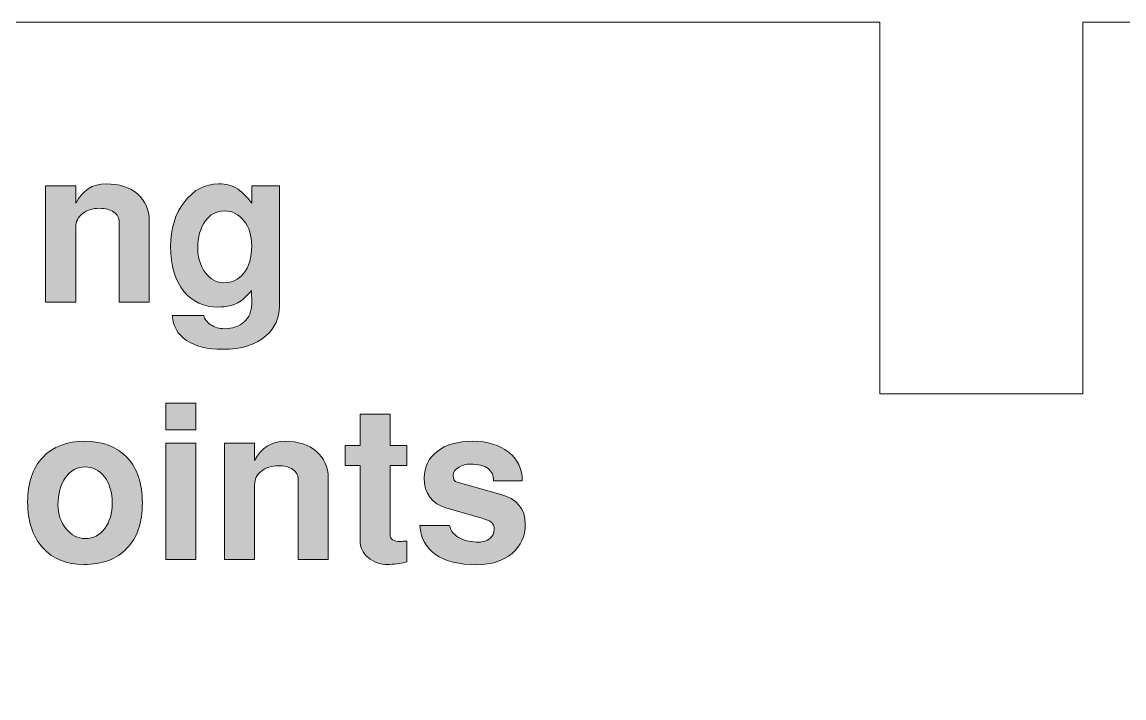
# Model space of a CAD drawing. Header units: inches. Extents: x 2 to 12.3, y -3 to -0.4.
# Drawn here: x 3.083 to 4.152, y -2.357 to -1.7 of the extents above; entities that cross this region are included whole.
import ezdxf

# ---------------------------------------------------------------- set-up
doc = ezdxf.new("R2010")
doc.units = ezdxf.units.IN
doc.header["$MEASUREMENT"] = 0
doc.layers.add('Layer 1', color=7, linetype='Continuous')

# ---------------------------------------------------------------- blocks, each defined once
blk = doc.blocks.new('block 6')
at = {"layer": 'Layer 1', "true_color": 0xed1f24}
h = blk.add_hatch(color=240, dxfattribs=at)
h.dxf.hatch_style = 2
edge = h.paths.add_edge_path()
edge.add_spline(control_points=[(3.2062, -1.9721), (3.2062, -1.9721), (3.1771, -1.9721), (3.1771, -1.9721), (3.1771, -1.9721), (3.1771, -1.8946), (3.1771, -1.8946), (3.1771, -1.8904), (3.1753, -1.8871), (3.1719, -1.8847), (3.1684, -1.8822), (3.1637, -1.881), (3.1577, -1.881), (3.1512, -1.881), (3.1457, -1.8828), (3.1414, -1.8862), (3.137, -1.8897), (3.1348, -1.8941), (3.1348, -1.8994), (3.1348, -1.8994), (3.1348, -1.9721), (3.1348, -1.9721), (3.1348, -1.9721), (3.1056, -1.9721), (3.1056, -1.9721), (3.1056, -1.9721), (3.1056, -1.8592), (3.1056, -1.8592), (3.1056, -1.8592), (3.1348, -1.8592), (3.1348, -1.8592), (3.1348, -1.8592), (3.1348, -1.876), (3.1348, -1.876), (3.1413, -1.8635), (3.1512, -1.8573), (3.1644, -1.8573), (3.177, -1.8573), (3.1871, -1.8605), (3.1948, -1.8671), (3.2024, -1.8736), (3.2062, -1.8822), (3.2062, -1.8929), (3.2062, -1.8929), (3.2062, -1.9721), (3.2062, -1.9721)], knot_values=[0, 0, 0, 0, 1, 1, 1, 2, 2, 2, 3, 3, 3, 4, 4, 4, 5, 5, 5, 6, 6, 6, 7, 7, 7, 8, 8, 8, 9, 9, 9, 10, 10, 10, 11, 11, 11, 12, 12, 12, 13, 13, 13, 14, 14, 14, 15, 15, 15, 15], degree=3, periodic=1)
h = blk.add_hatch(color=240, dxfattribs=at)
h.dxf.hatch_style = 2
edge = h.paths.add_edge_path()
edge.add_spline(control_points=[(3.3325, -1.9762), (3.3325, -1.9875), (3.3283, -1.9969), (3.3198, -2.0046), (3.3099, -2.0135), (3.2958, -2.0179), (3.2775, -2.0179), (3.2626, -2.0179), (3.2509, -2.015), (3.2424, -2.0093), (3.2338, -2.0035), (3.2292, -1.9955), (3.2285, -1.9852), (3.2285, -1.9852), (3.2591, -1.9852), (3.2591, -1.9852), (3.2598, -1.9885), (3.2621, -1.9915), (3.2658, -1.9941), (3.2696, -1.9966), (3.2741, -1.9979), (3.2792, -1.9979), (3.287, -1.9979), (3.2934, -1.9957), (3.2983, -1.9913), (3.3032, -1.987), (3.3056, -1.9812), (3.3056, -1.9739), (3.3056, -1.9665), (3.3055, -1.9621), (3.3054, -1.9608), (3.3008, -1.9665), (3.2964, -1.9705), (3.2922, -1.9727), (3.2872, -1.9755), (3.2808, -1.9769), (3.2732, -1.9769), (3.2592, -1.9769), (3.2481, -1.9718), (3.2399, -1.9617), (3.2312, -1.9511), (3.2269, -1.9366), (3.2269, -1.9181), (3.2269, -1.9009), (3.2313, -1.8864), (3.2403, -1.8748), (3.2492, -1.8631), (3.2602, -1.8573), (3.2734, -1.8573), (3.2808, -1.8573), (3.2871, -1.859), (3.2924, -1.8625), (3.2963, -1.8651), (3.3007, -1.8696), (3.3056, -1.876), (3.3056, -1.876), (3.3056, -1.8592), (3.3056, -1.8592), (3.3056, -1.8592), (3.3325, -1.8592), (3.3325, -1.8592), (3.3325, -1.8592), (3.3325, -1.9762), (3.3325, -1.9762)], knot_values=[0, 0, 0, 0, 1, 1, 1, 2, 2, 2, 3, 3, 3, 4, 4, 4, 5, 5, 5, 6, 6, 6, 7, 7, 7, 8, 8, 8, 9, 9, 9, 10, 10, 10, 11, 11, 11, 12, 12, 12, 13, 13, 13, 14, 14, 14, 15, 15, 15, 16, 16, 16, 17, 17, 17, 18, 18, 18, 19, 19, 19, 20, 20, 20, 21, 21, 21, 21], degree=3, periodic=1)
edge = h.paths.add_edge_path()
edge.add_spline(control_points=[(3.3056, -1.9173), (3.3056, -1.9076), (3.3031, -1.8995), (3.2981, -1.8931), (3.2931, -1.8867), (3.2868, -1.8835), (3.2792, -1.8835), (3.2714, -1.8835), (3.2651, -1.8869), (3.2604, -1.8936), (3.2557, -1.9004), (3.2533, -1.909), (3.2533, -1.9196), (3.2533, -1.9292), (3.2558, -1.9372), (3.2607, -1.9436), (3.2657, -1.9501), (3.2717, -1.9533), (3.2787, -1.9533), (3.2865, -1.9533), (3.2928, -1.9503), (3.2977, -1.9444), (3.303, -1.9378), (3.3056, -1.9288), (3.3056, -1.9173)], knot_values=[0, 0, 0, 0, 1, 1, 1, 2, 2, 2, 3, 3, 3, 4, 4, 4, 5, 5, 5, 6, 6, 6, 7, 7, 7, 8, 8, 8, 8], degree=3, periodic=1)
h = blk.add_hatch(color=240, dxfattribs=at)
h.dxf.hatch_style = 2
h.paths.add_polyline_path([(3.2513, -2.0962), (3.2222, -2.0962), (3.2222, -2.0702), (3.2513, -2.0702)])
h.paths.add_polyline_path([(3.2513, -2.2221), (3.2222, -2.2221), (3.2222, -2.1092), (3.2513, -2.1092)])
h = blk.add_hatch(color=240, dxfattribs=at)
h.dxf.hatch_style = 2
edge = h.paths.add_edge_path()
edge.add_spline(control_points=[(3.4561, -2.2244), (3.4493, -2.226), (3.4431, -2.2269), (3.4376, -2.2269), (3.4302, -2.2269), (3.4239, -2.2246), (3.4186, -2.2201), (3.4134, -2.2156), (3.4107, -2.2102), (3.4107, -2.2039), (3.4107, -2.2039), (3.4107, -2.1308), (3.4107, -2.1308), (3.4107, -2.1308), (3.3963, -2.1308), (3.3963, -2.1308), (3.3963, -2.1308), (3.3963, -2.1115), (3.3963, -2.1115), (3.3963, -2.1115), (3.4107, -2.1115), (3.4107, -2.1115), (3.4107, -2.1115), (3.4107, -2.0808), (3.4107, -2.0808), (3.4107, -2.0808), (3.4399, -2.0808), (3.4399, -2.0808), (3.4399, -2.0808), (3.4399, -2.1115), (3.4399, -2.1115), (3.4399, -2.1115), (3.4561, -2.1115), (3.4561, -2.1115), (3.4561, -2.1115), (3.4561, -2.1308), (3.4561, -2.1308), (3.4561, -2.1308), (3.4399, -2.1308), (3.4399, -2.1308), (3.4399, -2.1308), (3.4399, -2.1981), (3.4399, -2.1981), (3.4399, -2.2024), (3.4431, -2.2046), (3.4497, -2.2046), (3.4512, -2.2044), (3.4534, -2.2043), (3.4561, -2.2042), (3.4561, -2.2042), (3.4561, -2.2244), (3.4561, -2.2244)], knot_values=[0, 0, 0, 0, 1, 1, 1, 2, 2, 2, 3, 3, 3, 4, 4, 4, 5, 5, 5, 6, 6, 6, 7, 7, 7, 8, 8, 8, 9, 9, 9, 10, 10, 10, 11, 11, 11, 12, 12, 12, 13, 13, 13, 14, 14, 14, 15, 15, 15, 16, 16, 16, 17, 17, 17, 17], degree=3, periodic=1)
h = blk.add_hatch(color=240, dxfattribs=at)
h.dxf.hatch_style = 2
edge = h.paths.add_edge_path()
edge.add_spline(control_points=[(3.1995, -2.1671), (3.1995, -2.1861), (3.1945, -2.2008), (3.1846, -2.2112), (3.1746, -2.2217), (3.1607, -2.2269), (3.1426, -2.2269), (3.1258, -2.2269), (3.1125, -2.2214), (3.1028, -2.2106), (3.0931, -2.1998), (3.0882, -2.185), (3.0882, -2.1662), (3.0882, -2.1478), (3.0931, -2.1333), (3.1028, -2.1229), (3.1125, -2.1125), (3.1262, -2.1073), (3.1438, -2.1073), (3.1613, -2.1073), (3.175, -2.1126), (3.1848, -2.1231), (3.1946, -2.1337), (3.1995, -2.1483), (3.1995, -2.1671)], knot_values=[0, 0, 0, 0, 1, 1, 1, 2, 2, 2, 3, 3, 3, 4, 4, 4, 5, 5, 5, 6, 6, 6, 7, 7, 7, 8, 8, 8, 8], degree=3, periodic=1)
edge = h.paths.add_edge_path()
edge.add_spline(control_points=[(3.1703, -2.1672), (3.1703, -2.1568), (3.1678, -2.1483), (3.1628, -2.1418), (3.1578, -2.1353), (3.1515, -2.1321), (3.1438, -2.1321), (3.1362, -2.1321), (3.1299, -2.1355), (3.125, -2.1425), (3.1201, -2.1494), (3.1176, -2.1582), (3.1176, -2.169), (3.1176, -2.178), (3.1202, -2.1857), (3.1254, -2.1921), (3.1306, -2.1985), (3.1369, -2.2017), (3.1443, -2.2017), (3.1519, -2.2017), (3.1581, -2.1984), (3.163, -2.192), (3.1679, -2.1856), (3.1703, -2.1773), (3.1703, -2.1672)], knot_values=[0, 0, 0, 0, 1, 1, 1, 2, 2, 2, 3, 3, 3, 4, 4, 4, 5, 5, 5, 6, 6, 6, 7, 7, 7, 8, 8, 8, 8], degree=3, periodic=1)
h = blk.add_hatch(color=240, dxfattribs=at)
h.dxf.hatch_style = 2
edge = h.paths.add_edge_path()
edge.add_spline(control_points=[(3.3799, -2.2221), (3.3799, -2.2221), (3.3507, -2.2221), (3.3507, -2.2221), (3.3507, -2.2221), (3.3507, -2.1446), (3.3507, -2.1446), (3.3507, -2.1404), (3.349, -2.1371), (3.3455, -2.1347), (3.342, -2.1322), (3.3373, -2.131), (3.3313, -2.131), (3.3248, -2.131), (3.3194, -2.1328), (3.315, -2.1362), (3.3106, -2.1397), (3.3084, -2.1441), (3.3084, -2.1494), (3.3084, -2.1494), (3.3084, -2.2221), (3.3084, -2.2221), (3.3084, -2.2221), (3.2793, -2.2221), (3.2793, -2.2221), (3.2793, -2.2221), (3.2793, -2.1092), (3.2793, -2.1092), (3.2793, -2.1092), (3.3084, -2.1092), (3.3084, -2.1092), (3.3084, -2.1092), (3.3084, -2.126), (3.3084, -2.126), (3.315, -2.1135), (3.3248, -2.1073), (3.338, -2.1073), (3.3506, -2.1073), (3.3608, -2.1105), (3.3684, -2.1171), (3.3761, -2.1236), (3.3799, -2.1322), (3.3799, -2.1429), (3.3799, -2.1429), (3.3799, -2.2221), (3.3799, -2.2221)], knot_values=[0, 0, 0, 0, 1, 1, 1, 2, 2, 2, 3, 3, 3, 4, 4, 4, 5, 5, 5, 6, 6, 6, 7, 7, 7, 8, 8, 8, 9, 9, 9, 10, 10, 10, 11, 11, 11, 12, 12, 12, 13, 13, 13, 14, 14, 14, 15, 15, 15, 15], degree=3, periodic=1)
h = blk.add_hatch(color=240, dxfattribs=at)
h.dxf.hatch_style = 2
edge = h.paths.add_edge_path()
edge.add_spline(control_points=[(3.5711, -2.1877), (3.5711, -2.1994), (3.5668, -2.2088), (3.5582, -2.2161), (3.5496, -2.2234), (3.5382, -2.2271), (3.524, -2.2271), (3.5067, -2.2271), (3.4933, -2.2238), (3.4839, -2.2172), (3.4746, -2.2106), (3.4695, -2.2012), (3.4688, -2.189), (3.4688, -2.189), (3.4976, -2.189), (3.4976, -2.189), (3.4987, -2.1946), (3.5024, -2.1989), (3.5086, -2.2017), (3.5135, -2.204), (3.5193, -2.2052), (3.5259, -2.2052), (3.5302, -2.2052), (3.5338, -2.204), (3.5367, -2.2016), (3.5395, -2.1993), (3.5409, -2.1964), (3.5409, -2.193), (3.5409, -2.1897), (3.54, -2.1872), (3.538, -2.1857), (3.5365, -2.1846), (3.5331, -2.1832), (3.5279, -2.1817), (3.5279, -2.1817), (3.4949, -2.1722), (3.4949, -2.1722), (3.4803, -2.1679), (3.473, -2.1581), (3.473, -2.1429), (3.473, -2.1322), (3.4772, -2.1236), (3.4855, -2.1171), (3.4938, -2.1105), (3.5054, -2.1073), (3.5201, -2.1073), (3.5344, -2.1073), (3.546, -2.1108), (3.5548, -2.1177), (3.5636, -2.1246), (3.5681, -2.1339), (3.5682, -2.1456), (3.5682, -2.1456), (3.5401, -2.1456), (3.5401, -2.1456), (3.5405, -2.1408), (3.5388, -2.1368), (3.535, -2.1338), (3.5312, -2.1309), (3.5254, -2.1294), (3.5178, -2.1294), (3.5136, -2.1294), (3.51, -2.1303), (3.5068, -2.1323), (3.503, -2.1344), (3.5011, -2.1371), (3.5011, -2.1404), (3.5011, -2.1442), (3.5024, -2.1464), (3.5049, -2.1471), (3.5049, -2.1471), (3.5465, -2.1585), (3.5465, -2.1585), (3.5629, -2.163), (3.5711, -2.1727), (3.5711, -2.1877)], knot_values=[0, 0, 0, 0, 1, 1, 1, 2, 2, 2, 3, 3, 3, 4, 4, 4, 5, 5, 5, 6, 6, 6, 7, 7, 7, 8, 8, 8, 9, 9, 9, 10, 10, 10, 11, 11, 11, 12, 12, 12, 13, 13, 13, 14, 14, 14, 15, 15, 15, 16, 16, 16, 17, 17, 17, 18, 18, 18, 19, 19, 19, 20, 20, 20, 21, 21, 21, 22, 22, 22, 23, 23, 23, 24, 24, 24, 25, 25, 25, 25], degree=3, periodic=1)
at = {"layer": 'Layer 1', "lineweight": 0}
for points in [[(3.2513, -2.0962), (3.2222, -2.0962), (3.2222, -2.0702), (3.2513, -2.0702), (3.2513, -2.0962)], [(3.2513, -2.2221), (3.2222, -2.2221), (3.2222, -2.1092), (3.2513, -2.1092), (3.2513, -2.2221)]]:
    blk.add_lwpolyline(points, dxfattribs=at)
for points, knots in [([(3.2062, -1.9721), (3.2062, -1.9721), (3.1771, -1.9721), (3.1771, -1.9721), (3.1771, -1.9721), (3.1771, -1.8946), (3.1771, -1.8946), (3.1771, -1.8904), (3.1753, -1.8871), (3.1719, -1.8847), (3.1684, -1.8822), (3.1637, -1.881), (3.1577, -1.881), (3.1512, -1.881), (3.1457, -1.8828), (3.1414, -1.8862), (3.137, -1.8897), (3.1348, -1.8941), (3.1348, -1.8994), (3.1348, -1.8994), (3.1348, -1.9721), (3.1348, -1.9721), (3.1348, -1.9721), (3.1056, -1.9721), (3.1056, -1.9721), (3.1056, -1.9721), (3.1056, -1.8592), (3.1056, -1.8592), (3.1056, -1.8592), (3.1348, -1.8592), (3.1348, -1.8592), (3.1348, -1.8592), (3.1348, -1.876), (3.1348, -1.876), (3.1413, -1.8635), (3.1512, -1.8573), (3.1644, -1.8573), (3.177, -1.8573), (3.1871, -1.8605), (3.1948, -1.8671), (3.2024, -1.8736), (3.2062, -1.8822), (3.2062, -1.8929), (3.2062, -1.8929), (3.2062, -1.9721), (3.2062, -1.9721)], [0, 0, 0, 0, 1, 1, 1, 2, 2, 2, 3, 3, 3, 4, 4, 4, 5, 5, 5, 6, 6, 6, 7, 7, 7, 8, 8, 8, 9, 9, 9, 10, 10, 10, 11, 11, 11, 12, 12, 12, 13, 13, 13, 14, 14, 14, 15, 15, 15, 15]), ([(3.3325, -1.9762), (3.3325, -1.9875), (3.3283, -1.9969), (3.3198, -2.0046), (3.3099, -2.0135), (3.2958, -2.0179), (3.2775, -2.0179), (3.2626, -2.0179), (3.2509, -2.015), (3.2424, -2.0093), (3.2338, -2.0035), (3.2292, -1.9955), (3.2285, -1.9852), (3.2285, -1.9852), (3.2591, -1.9852), (3.2591, -1.9852), (3.2598, -1.9885), (3.2621, -1.9915), (3.2658, -1.9941), (3.2696, -1.9966), (3.2741, -1.9979), (3.2792, -1.9979), (3.287, -1.9979), (3.2934, -1.9957), (3.2983, -1.9913), (3.3032, -1.987), (3.3056, -1.9812), (3.3056, -1.9739), (3.3056, -1.9665), (3.3055, -1.9621), (3.3054, -1.9608), (3.3008, -1.9665), (3.2964, -1.9705), (3.2922, -1.9727), (3.2872, -1.9755), (3.2808, -1.9769), (3.2732, -1.9769), (3.2592, -1.9769), (3.2481, -1.9718), (3.2399, -1.9617), (3.2312, -1.9511), (3.2269, -1.9366), (3.2269, -1.9181), (3.2269, -1.9009), (3.2313, -1.8864), (3.2403, -1.8748), (3.2492, -1.8631), (3.2602, -1.8573), (3.2734, -1.8573), (3.2808, -1.8573), (3.2871, -1.859), (3.2924, -1.8625), (3.2963, -1.8651), (3.3007, -1.8696), (3.3056, -1.876), (3.3056, -1.876), (3.3056, -1.8592), (3.3056, -1.8592), (3.3056, -1.8592), (3.3325, -1.8592), (3.3325, -1.8592), (3.3325, -1.8592), (3.3325, -1.9762), (3.3325, -1.9762)], [0, 0, 0, 0, 1, 1, 1, 2, 2, 2, 3, 3, 3, 4, 4, 4, 5, 5, 5, 6, 6, 6, 7, 7, 7, 8, 8, 8, 9, 9, 9, 10, 10, 10, 11, 11, 11, 12, 12, 12, 13, 13, 13, 14, 14, 14, 15, 15, 15, 16, 16, 16, 17, 17, 17, 18, 18, 18, 19, 19, 19, 20, 20, 20, 21, 21, 21, 21]), ([(3.3056, -1.9173), (3.3056, -1.9076), (3.3031, -1.8995), (3.2981, -1.8931), (3.2931, -1.8867), (3.2868, -1.8835), (3.2792, -1.8835), (3.2714, -1.8835), (3.2651, -1.8869), (3.2604, -1.8936), (3.2557, -1.9004), (3.2533, -1.909), (3.2533, -1.9196), (3.2533, -1.9292), (3.2558, -1.9372), (3.2607, -1.9436), (3.2657, -1.9501), (3.2717, -1.9533), (3.2787, -1.9533), (3.2865, -1.9533), (3.2928, -1.9503), (3.2977, -1.9444), (3.303, -1.9378), (3.3056, -1.9288), (3.3056, -1.9173)], [0, 0, 0, 0, 1, 1, 1, 2, 2, 2, 3, 3, 3, 4, 4, 4, 5, 5, 5, 6, 6, 6, 7, 7, 7, 8, 8, 8, 8]), ([(3.4561, -2.2244), (3.4493, -2.226), (3.4431, -2.2269), (3.4376, -2.2269), (3.4302, -2.2269), (3.4239, -2.2246), (3.4186, -2.2201), (3.4134, -2.2156), (3.4107, -2.2102), (3.4107, -2.2039), (3.4107, -2.2039), (3.4107, -2.1308), (3.4107, -2.1308), (3.4107, -2.1308), (3.3963, -2.1308), (3.3963, -2.1308), (3.3963, -2.1308), (3.3963, -2.1115), (3.3963, -2.1115), (3.3963, -2.1115), (3.4107, -2.1115), (3.4107, -2.1115), (3.4107, -2.1115), (3.4107, -2.0808), (3.4107, -2.0808), (3.4107, -2.0808), (3.4399, -2.0808), (3.4399, -2.0808), (3.4399, -2.0808), (3.4399, -2.1115), (3.4399, -2.1115), (3.4399, -2.1115), (3.4561, -2.1115), (3.4561, -2.1115), (3.4561, -2.1115), (3.4561, -2.1308), (3.4561, -2.1308), (3.4561, -2.1308), (3.4399, -2.1308), (3.4399, -2.1308), (3.4399, -2.1308), (3.4399, -2.1981), (3.4399, -2.1981), (3.4399, -2.2024), (3.4431, -2.2046), (3.4497, -2.2046), (3.4512, -2.2044), (3.4534, -2.2043), (3.4561, -2.2042), (3.4561, -2.2042), (3.4561, -2.2244), (3.4561, -2.2244)], [0, 0, 0, 0, 1, 1, 1, 2, 2, 2, 3, 3, 3, 4, 4, 4, 5, 5, 5, 6, 6, 6, 7, 7, 7, 8, 8, 8, 9, 9, 9, 10, 10, 10, 11, 11, 11, 12, 12, 12, 13, 13, 13, 14, 14, 14, 15, 15, 15, 16, 16, 16, 17, 17, 17, 17]), ([(3.1995, -2.1671), (3.1995, -2.1861), (3.1945, -2.2008), (3.1846, -2.2112), (3.1746, -2.2217), (3.1607, -2.2269), (3.1426, -2.2269), (3.1258, -2.2269), (3.1125, -2.2214), (3.1028, -2.2106), (3.0931, -2.1998), (3.0882, -2.185), (3.0882, -2.1662), (3.0882, -2.1478), (3.0931, -2.1333), (3.1028, -2.1229), (3.1125, -2.1125), (3.1262, -2.1073), (3.1438, -2.1073), (3.1613, -2.1073), (3.175, -2.1126), (3.1848, -2.1231), (3.1946, -2.1337), (3.1995, -2.1483), (3.1995, -2.1671)], [0, 0, 0, 0, 1, 1, 1, 2, 2, 2, 3, 3, 3, 4, 4, 4, 5, 5, 5, 6, 6, 6, 7, 7, 7, 8, 8, 8, 8]), ([(3.3799, -2.2221), (3.3799, -2.2221), (3.3507, -2.2221), (3.3507, -2.2221), (3.3507, -2.2221), (3.3507, -2.1446), (3.3507, -2.1446), (3.3507, -2.1404), (3.349, -2.1371), (3.3455, -2.1347), (3.342, -2.1322), (3.3373, -2.131), (3.3313, -2.131), (3.3248, -2.131), (3.3194, -2.1328), (3.315, -2.1362), (3.3106, -2.1397), (3.3084, -2.1441), (3.3084, -2.1494), (3.3084, -2.1494), (3.3084, -2.2221), (3.3084, -2.2221), (3.3084, -2.2221), (3.2793, -2.2221), (3.2793, -2.2221), (3.2793, -2.2221), (3.2793, -2.1092), (3.2793, -2.1092), (3.2793, -2.1092), (3.3084, -2.1092), (3.3084, -2.1092), (3.3084, -2.1092), (3.3084, -2.126), (3.3084, -2.126), (3.315, -2.1135), (3.3248, -2.1073), (3.338, -2.1073), (3.3506, -2.1073), (3.3608, -2.1105), (3.3684, -2.1171), (3.3761, -2.1236), (3.3799, -2.1322), (3.3799, -2.1429), (3.3799, -2.1429), (3.3799, -2.2221), (3.3799, -2.2221)], [0, 0, 0, 0, 1, 1, 1, 2, 2, 2, 3, 3, 3, 4, 4, 4, 5, 5, 5, 6, 6, 6, 7, 7, 7, 8, 8, 8, 9, 9, 9, 10, 10, 10, 11, 11, 11, 12, 12, 12, 13, 13, 13, 14, 14, 14, 15, 15, 15, 15]), ([(3.5711, -2.1877), (3.5711, -2.1994), (3.5668, -2.2088), (3.5582, -2.2161), (3.5496, -2.2234), (3.5382, -2.2271), (3.524, -2.2271), (3.5067, -2.2271), (3.4933, -2.2238), (3.4839, -2.2172), (3.4746, -2.2106), (3.4695, -2.2012), (3.4688, -2.189), (3.4688, -2.189), (3.4976, -2.189), (3.4976, -2.189), (3.4987, -2.1946), (3.5024, -2.1989), (3.5086, -2.2017), (3.5135, -2.204), (3.5193, -2.2052), (3.5259, -2.2052), (3.5302, -2.2052), (3.5338, -2.204), (3.5367, -2.2016), (3.5395, -2.1993), (3.5409, -2.1964), (3.5409, -2.193), (3.5409, -2.1897), (3.54, -2.1872), (3.538, -2.1857), (3.5365, -2.1846), (3.5331, -2.1832), (3.5279, -2.1817), (3.5279, -2.1817), (3.4949, -2.1722), (3.4949, -2.1722), (3.4803, -2.1679), (3.473, -2.1581), (3.473, -2.1429), (3.473, -2.1322), (3.4772, -2.1236), (3.4855, -2.1171), (3.4938, -2.1105), (3.5054, -2.1073), (3.5201, -2.1073), (3.5344, -2.1073), (3.546, -2.1108), (3.5548, -2.1177), (3.5636, -2.1246), (3.5681, -2.1339), (3.5682, -2.1456), (3.5682, -2.1456), (3.5401, -2.1456), (3.5401, -2.1456), (3.5405, -2.1408), (3.5388, -2.1368), (3.535, -2.1338), (3.5312, -2.1309), (3.5254, -2.1294), (3.5178, -2.1294), (3.5136, -2.1294), (3.51, -2.1303), (3.5068, -2.1323), (3.503, -2.1344), (3.5011, -2.1371), (3.5011, -2.1404), (3.5011, -2.1442), (3.5024, -2.1464), (3.5049, -2.1471), (3.5049, -2.1471), (3.5465, -2.1585), (3.5465, -2.1585), (3.5629, -2.163), (3.5711, -2.1727), (3.5711, -2.1877)], [0, 0, 0, 0, 1, 1, 1, 2, 2, 2, 3, 3, 3, 4, 4, 4, 5, 5, 5, 6, 6, 6, 7, 7, 7, 8, 8, 8, 9, 9, 9, 10, 10, 10, 11, 11, 11, 12, 12, 12, 13, 13, 13, 14, 14, 14, 15, 15, 15, 16, 16, 16, 17, 17, 17, 18, 18, 18, 19, 19, 19, 20, 20, 20, 21, 21, 21, 22, 22, 22, 23, 23, 23, 24, 24, 24, 25, 25, 25, 25]), ([(3.1703, -2.1672), (3.1703, -2.1568), (3.1678, -2.1483), (3.1628, -2.1418), (3.1578, -2.1353), (3.1515, -2.1321), (3.1438, -2.1321), (3.1362, -2.1321), (3.1299, -2.1355), (3.125, -2.1425), (3.1201, -2.1494), (3.1176, -2.1582), (3.1176, -2.169), (3.1176, -2.178), (3.1202, -2.1857), (3.1254, -2.1921), (3.1306, -2.1985), (3.1369, -2.2017), (3.1443, -2.2017), (3.1519, -2.2017), (3.1581, -2.1984), (3.163, -2.192), (3.1679, -2.1856), (3.1703, -2.1773), (3.1703, -2.1672)], [0, 0, 0, 0, 1, 1, 1, 2, 2, 2, 3, 3, 3, 4, 4, 4, 5, 5, 5, 6, 6, 6, 7, 7, 7, 8, 8, 8, 8])]:
    blk.add_open_spline(points, degree=3, knots=knots, dxfattribs=at)
blk = doc.blocks.new('block 5')
at = {"layer": 'Layer 1'}
blk.add_blockref('block 6', (0, 0), dxfattribs=at)

msp = doc.modelspace()

# ---------------------------------------------------------------- linework, layer by layer
at = {"layer": 'Layer 1', "color": 7, "lineweight": 5, "true_color": 0xffffff}
msp.add_lwpolyline([(4.112, -2.6518), (4.112, -3.013), (6.0136, -3.013), (6.0136, -1.7001), (4.112, -1.7001), (4.112, -2.0613), (3.9151, -2.0613), (3.9151, -1.7001), (2.0136, -1.7001), (2.0136, -3.013), (3.9151, -3.013), (3.9151, -2.6518)], dxfattribs=at)

# ---------------------------------------------------------------- block references
at = {"layer": 'Layer 1'}
msp.add_blockref('block 5', (0, 0), dxfattribs=at)

doc.saveas('drawing.dxf')
